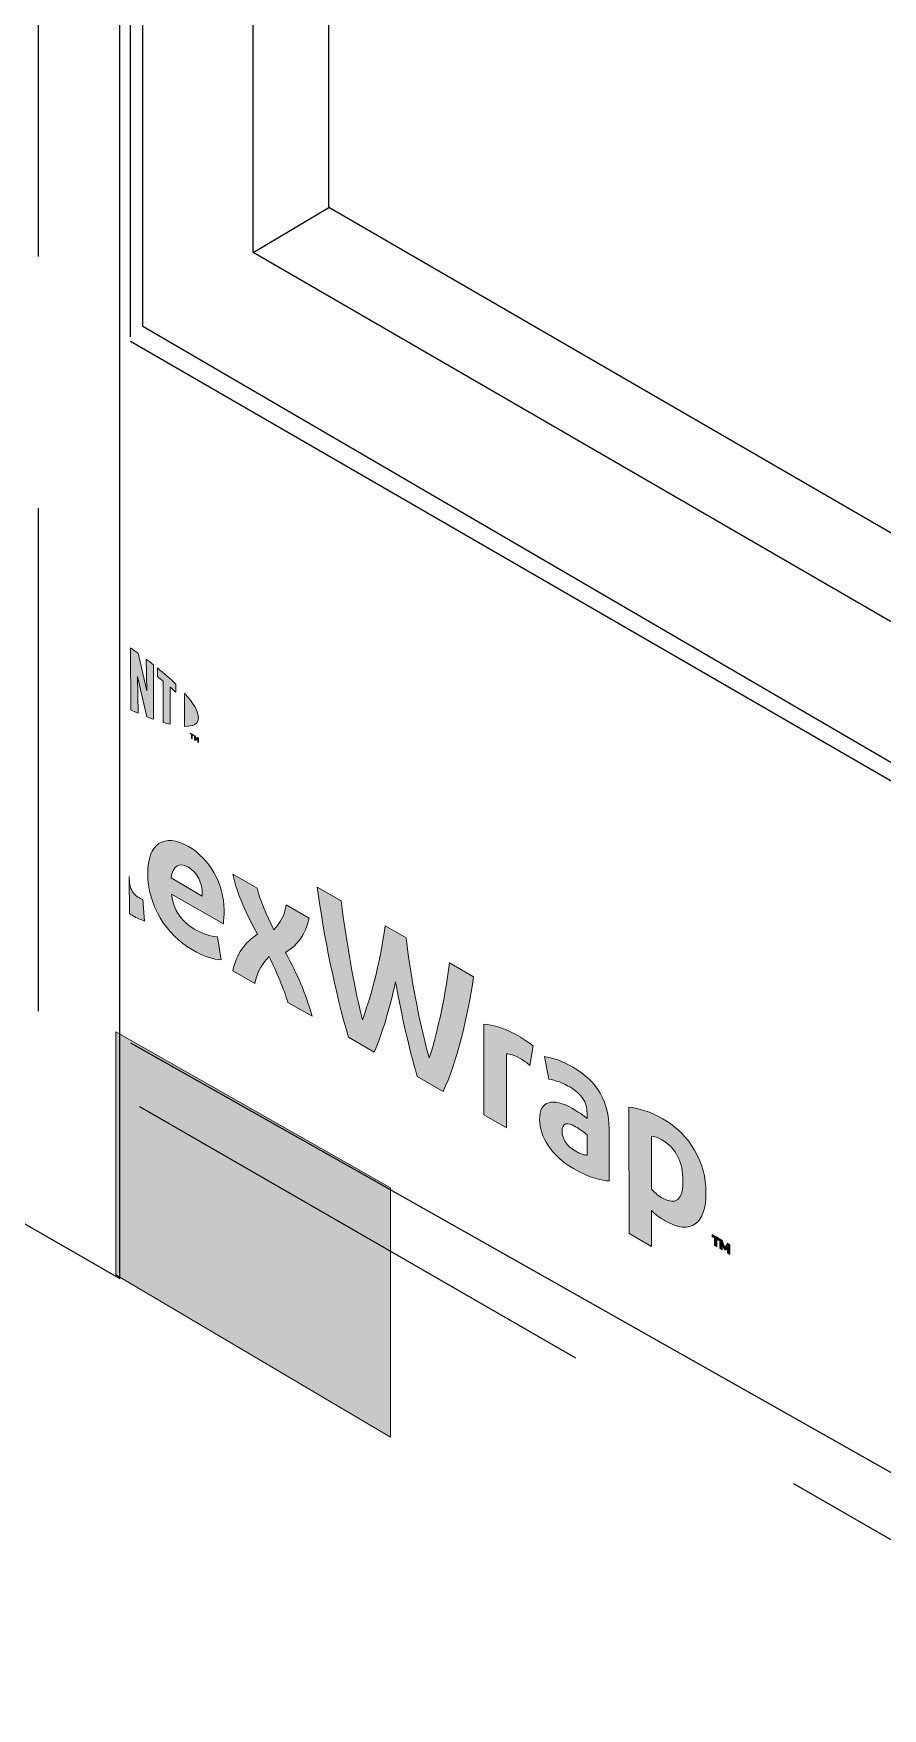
# Model space of a CAD drawing. Extents: x -1140 to 5605, y -816 to 2382.
# Drawn here: x 4804.5 to 4834.9, y 1150.7 to 1210.6 of the extents above; entities that cross this region are included whole.
import ezdxf

# ---------------------------------------------------------------- set-up
doc = ezdxf.new("R2010")
doc.units = 0
doc.header["$MEASUREMENT"] = 0
doc.linetypes.add('AI-Linetype-54', pattern=[27, 18, -9])
doc.linetypes.add('AI-Linetype-55', pattern=[27, 18, -9])
doc.layers.add('G-ANNO-TTLB', color=7, linetype='Continuous', lineweight=0)
doc.layers.add('TYVEK', color=7, linetype='Continuous', lineweight=0)

# ---------------------------------------------------------------- blocks, each defined once
blk = doc.blocks.new('Block_207')
at = {"layer": 'TYVEK', "color": 33, "lineweight": 25, "true_color": 0xcc9966}
blk.add_lwpolyline([(4824.472, 1209.953)], dxfattribs=at)
blk = doc.blocks.new('Block_208')
at = {"layer": 'TYVEK', "color": 2, "lineweight": 25, "true_color": 0xffff00}
blk.add_lwpolyline([(4807.675, 1200.354)], dxfattribs=at)
blk = doc.blocks.new('Block_218')
at = {"layer": 'TYVEK', "color": 4, "lineweight": 25, "true_color": 0x00ffff}
blk.add_lwpolyline([(4807.871, 1200.528)], dxfattribs=at)
blk = doc.blocks.new('Block_219')
at = {"layer": 'TYVEK', "color": 2, "lineweight": 25, "true_color": 0xffff00}
blk.add_lwpolyline([(4807.63, 1200.354)], dxfattribs=at)
blk = doc.blocks.new('Block_220')
at = {"layer": 'TYVEK', "color": 2, "lineweight": 25, "true_color": 0xffff00}
blk.add_lwpolyline([(4812.554, 1203.136)], dxfattribs=at)
blk = doc.blocks.new('Block_223')
at = {"layer": 'TYVEK', "true_color": 0x003b71, "transparency": 33554687}
h = blk.add_hatch(color=156, dxfattribs=at)
h.dxf.hatch_style = 2
edge = h.paths.add_edge_path()
edge.add_spline(control_points=[(4826.962, 1168.955), (4826.792, 1169.054), (4826.699, 1169.147), (4826.586, 1169.267), (4826.586, 1169.267), (4826.586, 1171.157), (4826.586, 1171.157), (4826.707, 1171.143), (4826.813, 1171.114), (4826.955, 1171.029), (4827.495, 1170.724), (4827.715, 1170.191), (4827.715, 1169.58), (4827.722, 1168.884), (4827.481, 1168.657), (4826.962, 1168.955)], knot_values=[0, 0, 0, 0, 1, 1, 1, 2, 2, 2, 3, 3, 3, 4, 4, 4, 5, 5, 5, 5], degree=3, periodic=0)
edge = h.paths.add_edge_path()
edge.add_spline(control_points=[(4826.998, 1171.782), (4826.579, 1172.023), (4826.11, 1172.173), (4825.776, 1172.194), (4825.776, 1172.194), (4825.79, 1167.676), (4825.79, 1167.676), (4825.79, 1167.676), (4826.593, 1167.215), (4826.593, 1167.215), (4826.593, 1167.215), (4826.586, 1168.5), (4826.586, 1168.5), (4826.735, 1168.351), (4826.877, 1168.245), (4827.083, 1168.131), (4827.999, 1167.598), (4828.546, 1168.024), (4828.539, 1169.14), (4828.539, 1170.219), (4827.964, 1171.228), (4826.998, 1171.782)], knot_values=[0, 0, 0, 0, 1, 1, 1, 2, 2, 2, 3, 3, 3, 4, 4, 4, 5, 5, 5, 6, 6, 6, 7, 7, 7, 7], degree=3, periodic=0)
h = blk.add_hatch(color=156, dxfattribs=at)
h.dxf.hatch_style = 2
edge = h.paths.add_edge_path()
edge.add_spline(control_points=[(4828.759, 1167.641), (4828.759, 1167.641), (4828.759, 1167.563), (4828.759, 1167.563), (4828.759, 1167.563), (4828.838, 1167.52), (4828.838, 1167.52), (4828.838, 1167.52), (4828.845, 1167.243), (4828.845, 1167.243), (4828.845, 1167.243), (4828.923, 1167.2), (4828.923, 1167.2), (4828.923, 1167.2), (4828.923, 1167.47), (4828.923, 1167.47), (4828.923, 1167.47), (4829.001, 1167.428), (4829.001, 1167.428), (4829.001, 1167.428), (4829.001, 1167.506), (4829.001, 1167.506), (4829.001, 1167.506), (4828.759, 1167.641), (4828.759, 1167.641)], knot_values=[0, 0, 0, 0, 1, 1, 1, 2, 2, 2, 3, 3, 3, 4, 4, 4, 5, 5, 5, 6, 6, 6, 7, 7, 7, 8, 8, 8, 8], degree=3, periodic=0)
edge = h.paths.add_edge_path()
edge.add_spline(control_points=[(4829.307, 1167.328), (4829.278, 1167.264), (4829.25, 1167.222), (4829.214, 1167.179), (4829.179, 1167.257), (4829.15, 1167.335), (4829.122, 1167.435), (4829.122, 1167.435), (4829.036, 1167.485), (4829.036, 1167.485), (4829.036, 1167.485), (4829.036, 1167.136), (4829.036, 1167.136), (4829.036, 1167.136), (4829.114, 1167.094), (4829.114, 1167.094), (4829.114, 1167.094), (4829.114, 1167.25), (4829.114, 1167.25), (4829.114, 1167.25), (4829.107, 1167.314), (4829.107, 1167.314), (4829.136, 1167.243), (4829.164, 1167.172), (4829.185, 1167.115), (4829.185, 1167.115), (4829.242, 1167.08), (4829.242, 1167.08), (4829.264, 1167.108), (4829.292, 1167.151), (4829.32, 1167.186), (4829.32, 1167.186), (4829.313, 1167.136), (4829.313, 1167.136), (4829.313, 1167.136), (4829.313, 1166.973), (4829.313, 1166.973), (4829.313, 1166.973), (4829.392, 1166.931), (4829.392, 1166.931), (4829.392, 1166.931), (4829.392, 1167.279), (4829.392, 1167.279), (4829.392, 1167.279), (4829.307, 1167.328), (4829.307, 1167.328)], knot_values=[0, 0, 0, 0, 1, 1, 1, 2, 2, 2, 3, 3, 3, 4, 4, 4, 5, 5, 5, 6, 6, 6, 7, 7, 7, 8, 8, 8, 9, 9, 9, 10, 10, 10, 11, 11, 11, 12, 12, 12, 13, 13, 13, 14, 14, 14, 15, 15, 15, 15], degree=3, periodic=0)
at = {"layer": 'TYVEK'}
for points, knots in [([(4826.998, 1171.782), (4826.579, 1172.023), (4826.11, 1172.173), (4825.776, 1172.194), (4825.776, 1172.194), (4825.79, 1167.676), (4825.79, 1167.676), (4825.79, 1167.676), (4826.593, 1167.215), (4826.593, 1167.215), (4826.593, 1167.215), (4826.586, 1168.5), (4826.586, 1168.5), (4826.735, 1168.351), (4826.877, 1168.245), (4827.083, 1168.131), (4827.999, 1167.598), (4828.546, 1168.024), (4828.539, 1169.14), (4828.539, 1170.219), (4827.964, 1171.228), (4826.998, 1171.782)], [0, 0, 0, 0, 1, 1, 1, 2, 2, 2, 3, 3, 3, 4, 4, 4, 5, 5, 5, 6, 6, 6, 7, 7, 7, 7]), ([(4826.962, 1168.955), (4826.792, 1169.054), (4826.699, 1169.147), (4826.586, 1169.267), (4826.586, 1169.267), (4826.586, 1171.157), (4826.586, 1171.157), (4826.707, 1171.143), (4826.813, 1171.114), (4826.955, 1171.029), (4827.495, 1170.724), (4827.715, 1170.191), (4827.715, 1169.58), (4827.722, 1168.884), (4827.481, 1168.657), (4826.962, 1168.955)], [0, 0, 0, 0, 1, 1, 1, 2, 2, 2, 3, 3, 3, 4, 4, 4, 5, 5, 5, 5]), ([(4828.759, 1167.641), (4828.759, 1167.641), (4828.759, 1167.563), (4828.759, 1167.563), (4828.759, 1167.563), (4828.838, 1167.52), (4828.838, 1167.52), (4828.838, 1167.52), (4828.845, 1167.243), (4828.845, 1167.243), (4828.845, 1167.243), (4828.923, 1167.2), (4828.923, 1167.2), (4828.923, 1167.2), (4828.923, 1167.47), (4828.923, 1167.47), (4828.923, 1167.47), (4829.001, 1167.428), (4829.001, 1167.428), (4829.001, 1167.428), (4829.001, 1167.506), (4829.001, 1167.506), (4829.001, 1167.506), (4828.759, 1167.641), (4828.759, 1167.641)], [0, 0, 0, 0, 1, 1, 1, 2, 2, 2, 3, 3, 3, 4, 4, 4, 5, 5, 5, 6, 6, 6, 7, 7, 7, 8, 8, 8, 8]), ([(4829.307, 1167.328), (4829.278, 1167.264), (4829.25, 1167.222), (4829.214, 1167.179), (4829.179, 1167.257), (4829.15, 1167.335), (4829.122, 1167.435), (4829.122, 1167.435), (4829.036, 1167.485), (4829.036, 1167.485), (4829.036, 1167.485), (4829.036, 1167.136), (4829.036, 1167.136), (4829.036, 1167.136), (4829.114, 1167.094), (4829.114, 1167.094), (4829.114, 1167.094), (4829.114, 1167.25), (4829.114, 1167.25), (4829.114, 1167.25), (4829.107, 1167.314), (4829.107, 1167.314), (4829.136, 1167.243), (4829.164, 1167.172), (4829.185, 1167.115), (4829.185, 1167.115), (4829.242, 1167.08), (4829.242, 1167.08), (4829.264, 1167.108), (4829.292, 1167.151), (4829.32, 1167.186), (4829.32, 1167.186), (4829.313, 1167.136), (4829.313, 1167.136), (4829.313, 1167.136), (4829.313, 1166.973), (4829.313, 1166.973), (4829.313, 1166.973), (4829.392, 1166.931), (4829.392, 1166.931), (4829.392, 1166.931), (4829.392, 1167.279), (4829.392, 1167.279), (4829.392, 1167.279), (4829.307, 1167.328), (4829.307, 1167.328)], [0, 0, 0, 0, 1, 1, 1, 2, 2, 2, 3, 3, 3, 4, 4, 4, 5, 5, 5, 6, 6, 6, 7, 7, 7, 8, 8, 8, 9, 9, 9, 10, 10, 10, 11, 11, 11, 12, 12, 12, 13, 13, 13, 14, 14, 14, 15, 15, 15, 15])]:
    blk.add_open_spline(points, degree=3, knots=knots, dxfattribs=at)
blk = doc.blocks.new('Block_222')
at = {"layer": 'TYVEK'}
blk.add_blockref('Block_223', (0, 0), dxfattribs=at)
blk = doc.blocks.new('Block_230')
at = {"layer": 'TYVEK', "color": 4, "lineweight": 25, "true_color": 0x00ffff}
blk.add_lwpolyline([(4890.61, 1127.787), (4807.973, 1174.49), (4807.973, 1174.49)], dxfattribs=at)
blk = doc.blocks.new('Block_232')
at = {"layer": 'TYVEK', "true_color": 0x003b71, "transparency": 33554687}
h = blk.add_hatch(color=156, dxfattribs=at)
h.dxf.hatch_style = 2
edge = h.paths.add_edge_path()
edge.add_spline(control_points=[(4810.526, 1179.752), (4810.526, 1179.752), (4809.41, 1180.398), (4809.41, 1180.398), (4809.467, 1180.824), (4809.688, 1180.973), (4810.028, 1180.782), (4810.348, 1180.597), (4810.526, 1180.213), (4810.526, 1179.837), (4810.526, 1179.837), (4810.526, 1179.752), (4810.526, 1179.752)], knot_values=[0, 0, 0, 0, 1, 1, 1, 2, 2, 2, 3, 3, 3, 4, 4, 4, 4], degree=3, periodic=0)
edge = h.paths.add_edge_path()
edge.add_spline(control_points=[(4811.307, 1179.254), (4811.3, 1180.164), (4810.796, 1181.08), (4810.028, 1181.527), (4809.162, 1182.018), (4808.572, 1181.627), (4808.572, 1180.554), (4808.579, 1179.425), (4809.226, 1178.367), (4810.171, 1177.827), (4810.554, 1177.599), (4810.938, 1177.479), (4811.2, 1177.464), (4811.2, 1177.464), (4811.065, 1178.288), (4811.065, 1178.288), (4810.817, 1178.31), (4810.54, 1178.395), (4810.249, 1178.565), (4809.78, 1178.835), (4809.503, 1179.233), (4809.425, 1179.823), (4809.425, 1179.823), (4811.278, 1178.757), (4811.278, 1178.757), (4811.293, 1178.885), (4811.307, 1179.056), (4811.307, 1179.254)], knot_values=[0, 0, 0, 0, 1, 1, 1, 2, 2, 2, 3, 3, 3, 4, 4, 4, 5, 5, 5, 6, 6, 6, 7, 7, 7, 8, 8, 8, 9, 9, 9, 9], degree=3, periodic=0)
h = blk.add_hatch(color=156, dxfattribs=at)
h.dxf.hatch_style = 2
edge = h.paths.add_edge_path()
edge.add_spline(control_points=[(4808.402, 1179.631), (4808.345, 1179.645), (4808.288, 1179.674), (4808.232, 1179.709), (4808.062, 1179.806), (4807.971, 1179.959), (4807.933, 1180.175), (4807.918, 1180.259), (4807.912, 1180.352), (4807.912, 1180.455), (4807.912, 1180.455), (4807.92, 1179.121), (4807.92, 1179.121), (4807.961, 1179.093), (4808.003, 1179.067), (4808.047, 1179.041), (4808.167, 1178.97), (4808.352, 1178.899), (4808.459, 1178.857), (4808.459, 1178.857), (4808.402, 1179.631), (4808.402, 1179.631)], knot_values=[0, 0, 0, 0, 1, 1, 1, 2, 2, 2, 3, 3, 3, 4, 4, 4, 5, 5, 5, 6, 6, 6, 7, 7, 7, 7], degree=3, periodic=0)
h = blk.add_hatch(color=156, dxfattribs=at)
h.dxf.hatch_style = 2
edge = h.paths.add_edge_path()
edge.add_spline(control_points=[(4813.502, 1177.727), (4813.942, 1177.997), (4814.198, 1178.345), (4814.347, 1178.963), (4814.347, 1178.963), (4813.523, 1179.432), (4813.523, 1179.432), (4813.488, 1179.077), (4813.296, 1178.786), (4813.083, 1178.537), (4812.82, 1179.07), (4812.565, 1179.681), (4812.486, 1180.029), (4812.486, 1180.029), (4811.612, 1180.533), (4811.612, 1180.533), (4811.797, 1179.752), (4812.11, 1179.105), (4812.5, 1178.381), (4812.032, 1178.082), (4811.762, 1177.699), (4811.612, 1177.074), (4811.612, 1177.074), (4812.401, 1176.626), (4812.401, 1176.626), (4812.479, 1177.06), (4812.692, 1177.344), (4812.912, 1177.585), (4813.161, 1177.074), (4813.459, 1176.399), (4813.58, 1175.944), (4813.58, 1175.944), (4814.454, 1175.447), (4814.454, 1175.447), (4814.212, 1176.3), (4813.928, 1176.939), (4813.502, 1177.727)], knot_values=[0, 0, 0, 0, 1, 1, 1, 2, 2, 2, 3, 3, 3, 4, 4, 4, 5, 5, 5, 6, 6, 6, 7, 7, 7, 8, 8, 8, 9, 9, 9, 10, 10, 10, 11, 11, 11, 12, 12, 12, 12], degree=3, periodic=0)
h = blk.add_hatch(color=156, dxfattribs=at)
h.dxf.hatch_style = 2
edge = h.paths.add_edge_path()
edge.add_spline(control_points=[(4819.369, 1177.358), (4819.199, 1176.03), (4818.872, 1174.616), (4818.638, 1173.956), (4818.375, 1174.9), (4817.991, 1176.676), (4817.813, 1178.253), (4817.813, 1178.253), (4817.061, 1178.686), (4817.061, 1178.686), (4816.89, 1177.308), (4816.499, 1175.973), (4816.251, 1175.326), (4816.009, 1176.257), (4815.676, 1178.054), (4815.491, 1179.581), (4815.491, 1179.581), (4814.639, 1180.071), (4814.639, 1180.071), (4814.858, 1178.374), (4815.285, 1176.271), (4815.754, 1174.701), (4815.754, 1174.701), (4816.677, 1174.169), (4816.677, 1174.169), (4816.968, 1174.851), (4817.217, 1175.696), (4817.437, 1176.683), (4817.657, 1175.447), (4817.92, 1174.304), (4818.211, 1173.288), (4818.211, 1173.288), (4819.135, 1172.762), (4819.135, 1172.762), (4819.625, 1173.771), (4820.008, 1175.412), (4820.228, 1176.861), (4820.228, 1176.861), (4819.369, 1177.358), (4819.369, 1177.358)], knot_values=[0, 0, 0, 0, 1, 1, 1, 2, 2, 2, 3, 3, 3, 4, 4, 4, 5, 5, 5, 6, 6, 6, 7, 7, 7, 8, 8, 8, 9, 9, 9, 10, 10, 10, 11, 11, 11, 12, 12, 12, 13, 13, 13, 13], degree=3, periodic=0)
h = blk.add_hatch(color=156, dxfattribs=at)
h.dxf.hatch_style = 2
edge = h.paths.add_edge_path()
edge.add_spline(control_points=[(4821.827, 1174.751), (4821.4, 1174.993), (4820.911, 1175.163), (4820.591, 1175.163), (4820.591, 1175.163), (4820.598, 1171.917), (4820.598, 1171.917), (4820.598, 1171.917), (4821.408, 1171.455), (4821.408, 1171.455), (4821.408, 1171.455), (4821.4, 1174.105), (4821.4, 1174.105), (4821.528, 1174.105), (4821.671, 1174.069), (4821.891, 1173.941), (4822.012, 1173.87), (4822.139, 1173.785), (4822.239, 1173.686), (4822.239, 1173.686), (4822.353, 1174.389), (4822.353, 1174.389), (4822.239, 1174.488), (4822.033, 1174.63), (4821.827, 1174.751)], knot_values=[0, 0, 0, 0, 1, 1, 1, 2, 2, 2, 3, 3, 3, 4, 4, 4, 5, 5, 5, 6, 6, 6, 7, 7, 7, 8, 8, 8, 8], degree=3, periodic=0)
h = blk.add_hatch(color=156, dxfattribs=at)
h.dxf.hatch_style = 2
edge = h.paths.add_edge_path()
edge.add_spline(control_points=[(4824.292, 1170.482), (4824.206, 1170.475), (4824.057, 1170.518), (4823.88, 1170.624), (4823.567, 1170.802), (4823.397, 1171.05), (4823.39, 1171.334), (4823.39, 1171.654), (4823.602, 1171.654), (4823.873, 1171.498), (4824.015, 1171.42), (4824.157, 1171.313), (4824.292, 1171.207), (4824.292, 1171.207), (4824.292, 1170.482), (4824.292, 1170.482)], knot_values=[0, 0, 0, 0, 1, 1, 1, 2, 2, 2, 3, 3, 3, 4, 4, 4, 5, 5, 5, 5], degree=3, periodic=0)
edge = h.paths.add_edge_path()
edge.add_spline(control_points=[(4825.073, 1171.441), (4825.073, 1172.357), (4824.647, 1173.132), (4823.78, 1173.629), (4823.425, 1173.835), (4823.02, 1173.984), (4822.765, 1174.005), (4822.765, 1174.005), (4822.914, 1173.195), (4822.914, 1173.195), (4823.155, 1173.167), (4823.432, 1173.061), (4823.688, 1172.911), (4824.079, 1172.684), (4824.285, 1172.372), (4824.292, 1171.96), (4824.292, 1171.96), (4824.292, 1171.796), (4824.292, 1171.796), (4824.143, 1171.903), (4823.93, 1172.052), (4823.766, 1172.151), (4823.063, 1172.549), (4822.587, 1172.428), (4822.587, 1171.754), (4822.587, 1171.15), (4822.999, 1170.461), (4823.802, 1169.999), (4824.391, 1169.658), (4824.839, 1169.559), (4825.08, 1169.559), (4825.08, 1169.559), (4825.073, 1171.441), (4825.073, 1171.441)], knot_values=[0, 0, 0, 0, 1, 1, 1, 2, 2, 2, 3, 3, 3, 4, 4, 4, 5, 5, 5, 6, 6, 6, 7, 7, 7, 8, 8, 8, 9, 9, 9, 10, 10, 10, 11, 11, 11, 11], degree=3, periodic=0)
at = {"layer": 'TYVEK'}
for points, knots in [([(4811.307, 1179.254), (4811.3, 1180.164), (4810.796, 1181.08), (4810.028, 1181.527), (4809.162, 1182.018), (4808.572, 1181.627), (4808.572, 1180.554), (4808.579, 1179.425), (4809.226, 1178.367), (4810.171, 1177.827), (4810.554, 1177.599), (4810.938, 1177.479), (4811.2, 1177.464), (4811.2, 1177.464), (4811.065, 1178.288), (4811.065, 1178.288), (4810.817, 1178.31), (4810.54, 1178.395), (4810.249, 1178.565), (4809.78, 1178.835), (4809.503, 1179.233), (4809.425, 1179.823), (4809.425, 1179.823), (4811.278, 1178.757), (4811.278, 1178.757), (4811.293, 1178.885), (4811.307, 1179.056), (4811.307, 1179.254)], [0, 0, 0, 0, 1, 1, 1, 2, 2, 2, 3, 3, 3, 4, 4, 4, 5, 5, 5, 6, 6, 6, 7, 7, 7, 8, 8, 8, 9, 9, 9, 9]), ([(4810.526, 1179.752), (4810.526, 1179.752), (4809.41, 1180.398), (4809.41, 1180.398), (4809.467, 1180.824), (4809.688, 1180.973), (4810.028, 1180.782), (4810.348, 1180.597), (4810.526, 1180.213), (4810.526, 1179.837), (4810.526, 1179.837), (4810.526, 1179.752), (4810.526, 1179.752)], [0, 0, 0, 0, 1, 1, 1, 2, 2, 2, 3, 3, 3, 4, 4, 4, 4]), ([(4808.402, 1179.631), (4808.345, 1179.645), (4808.288, 1179.674), (4808.232, 1179.709), (4808.062, 1179.806), (4807.971, 1179.959), (4807.933, 1180.175), (4807.918, 1180.259), (4807.912, 1180.352), (4807.912, 1180.455), (4807.912, 1180.455), (4807.92, 1179.121), (4807.92, 1179.121), (4807.961, 1179.093), (4808.003, 1179.067), (4808.047, 1179.041), (4808.167, 1178.97), (4808.352, 1178.899), (4808.459, 1178.857), (4808.459, 1178.857), (4808.402, 1179.631), (4808.402, 1179.631)], [0, 0, 0, 0, 1, 1, 1, 2, 2, 2, 3, 3, 3, 4, 4, 4, 5, 5, 5, 6, 6, 6, 7, 7, 7, 7]), ([(4813.502, 1177.727), (4813.942, 1177.997), (4814.198, 1178.345), (4814.347, 1178.963), (4814.347, 1178.963), (4813.523, 1179.432), (4813.523, 1179.432), (4813.488, 1179.077), (4813.296, 1178.786), (4813.083, 1178.537), (4812.82, 1179.07), (4812.565, 1179.681), (4812.486, 1180.029), (4812.486, 1180.029), (4811.612, 1180.533), (4811.612, 1180.533), (4811.797, 1179.752), (4812.11, 1179.105), (4812.5, 1178.381), (4812.032, 1178.082), (4811.762, 1177.699), (4811.612, 1177.074), (4811.612, 1177.074), (4812.401, 1176.626), (4812.401, 1176.626), (4812.479, 1177.06), (4812.692, 1177.344), (4812.912, 1177.585), (4813.161, 1177.074), (4813.459, 1176.399), (4813.58, 1175.944), (4813.58, 1175.944), (4814.454, 1175.447), (4814.454, 1175.447), (4814.212, 1176.3), (4813.928, 1176.939), (4813.502, 1177.727)], [0, 0, 0, 0, 1, 1, 1, 2, 2, 2, 3, 3, 3, 4, 4, 4, 5, 5, 5, 6, 6, 6, 7, 7, 7, 8, 8, 8, 9, 9, 9, 10, 10, 10, 11, 11, 11, 12, 12, 12, 12]), ([(4819.369, 1177.358), (4819.199, 1176.03), (4818.872, 1174.616), (4818.638, 1173.956), (4818.375, 1174.9), (4817.991, 1176.676), (4817.813, 1178.253), (4817.813, 1178.253), (4817.061, 1178.686), (4817.061, 1178.686), (4816.89, 1177.308), (4816.499, 1175.973), (4816.251, 1175.326), (4816.009, 1176.257), (4815.676, 1178.054), (4815.491, 1179.581), (4815.491, 1179.581), (4814.639, 1180.071), (4814.639, 1180.071), (4814.858, 1178.374), (4815.285, 1176.271), (4815.754, 1174.701), (4815.754, 1174.701), (4816.677, 1174.169), (4816.677, 1174.169), (4816.968, 1174.851), (4817.217, 1175.696), (4817.437, 1176.683), (4817.657, 1175.447), (4817.92, 1174.304), (4818.211, 1173.288), (4818.211, 1173.288), (4819.135, 1172.762), (4819.135, 1172.762), (4819.625, 1173.771), (4820.008, 1175.412), (4820.228, 1176.861), (4820.228, 1176.861), (4819.369, 1177.358), (4819.369, 1177.358)], [0, 0, 0, 0, 1, 1, 1, 2, 2, 2, 3, 3, 3, 4, 4, 4, 5, 5, 5, 6, 6, 6, 7, 7, 7, 8, 8, 8, 9, 9, 9, 10, 10, 10, 11, 11, 11, 12, 12, 12, 13, 13, 13, 13]), ([(4821.827, 1174.751), (4821.4, 1174.993), (4820.911, 1175.163), (4820.591, 1175.163), (4820.591, 1175.163), (4820.598, 1171.917), (4820.598, 1171.917), (4820.598, 1171.917), (4821.408, 1171.455), (4821.408, 1171.455), (4821.408, 1171.455), (4821.4, 1174.105), (4821.4, 1174.105), (4821.528, 1174.105), (4821.671, 1174.069), (4821.891, 1173.941), (4822.012, 1173.87), (4822.139, 1173.785), (4822.239, 1173.686), (4822.239, 1173.686), (4822.353, 1174.389), (4822.353, 1174.389), (4822.239, 1174.488), (4822.033, 1174.63), (4821.827, 1174.751)], [0, 0, 0, 0, 1, 1, 1, 2, 2, 2, 3, 3, 3, 4, 4, 4, 5, 5, 5, 6, 6, 6, 7, 7, 7, 8, 8, 8, 8]), ([(4825.073, 1171.441), (4825.073, 1172.357), (4824.647, 1173.132), (4823.78, 1173.629), (4823.425, 1173.835), (4823.02, 1173.984), (4822.765, 1174.005), (4822.765, 1174.005), (4822.914, 1173.195), (4822.914, 1173.195), (4823.155, 1173.167), (4823.432, 1173.061), (4823.688, 1172.911), (4824.079, 1172.684), (4824.285, 1172.372), (4824.292, 1171.96), (4824.292, 1171.96), (4824.292, 1171.796), (4824.292, 1171.796), (4824.143, 1171.903), (4823.93, 1172.052), (4823.766, 1172.151), (4823.063, 1172.549), (4822.587, 1172.428), (4822.587, 1171.754), (4822.587, 1171.15), (4822.999, 1170.461), (4823.802, 1169.999), (4824.391, 1169.658), (4824.839, 1169.559), (4825.08, 1169.559), (4825.08, 1169.559), (4825.073, 1171.441), (4825.073, 1171.441)], [0, 0, 0, 0, 1, 1, 1, 2, 2, 2, 3, 3, 3, 4, 4, 4, 5, 5, 5, 6, 6, 6, 7, 7, 7, 8, 8, 8, 9, 9, 9, 10, 10, 10, 11, 11, 11, 11]), ([(4824.292, 1170.482), (4824.206, 1170.475), (4824.057, 1170.518), (4823.88, 1170.624), (4823.567, 1170.802), (4823.397, 1171.05), (4823.39, 1171.334), (4823.39, 1171.654), (4823.602, 1171.654), (4823.873, 1171.498), (4824.015, 1171.42), (4824.157, 1171.313), (4824.292, 1171.207), (4824.292, 1171.207), (4824.292, 1170.482), (4824.292, 1170.482)], [0, 0, 0, 0, 1, 1, 1, 2, 2, 2, 3, 3, 3, 4, 4, 4, 5, 5, 5, 5])]:
    blk.add_open_spline(points, degree=3, knots=knots, dxfattribs=at)
blk = doc.blocks.new('Block_233')
at = {"layer": 'TYVEK', "true_color": 0x003b71, "transparency": 33554687}
h = blk.add_hatch(color=156, dxfattribs=at)
h.dxf.hatch_style = 2
edge = h.paths.add_edge_path()
edge.add_spline(control_points=[(4808.542, 1187.087), (4808.542, 1187.087), (4808.227, 1188.441), (4808.227, 1188.441), (4808.142, 1188.503), (4808.039, 1188.575), (4807.96, 1188.629), (4807.96, 1188.629), (4807.966, 1186.411), (4807.966, 1186.411), (4808.021, 1186.386), (4808.163, 1186.323), (4808.236, 1186.291), (4808.236, 1186.291), (4808.211, 1187.611), (4808.211, 1187.611), (4808.211, 1187.611), (4808.544, 1186.166), (4808.544, 1186.166), (4808.615, 1186.138), (4808.717, 1186.1), (4808.785, 1186.076), (4808.785, 1186.076), (4808.78, 1188.024), (4808.78, 1188.024), (4808.709, 1188.08), (4808.582, 1188.179), (4808.52, 1188.225), (4808.52, 1188.225), (4808.542, 1187.087), (4808.542, 1187.087)], knot_values=[0, 0, 0, 0, 1, 1, 1, 2, 2, 2, 3, 3, 3, 4, 4, 4, 5, 5, 5, 6, 6, 6, 7, 7, 7, 8, 8, 8, 9, 9, 9, 10, 10, 10, 10], degree=3, periodic=0)
h = blk.add_hatch(color=156, dxfattribs=at)
h.dxf.hatch_style = 2
edge = h.paths.add_edge_path()
edge.add_spline(control_points=[(4808.92, 1187.603), (4808.99, 1187.549), (4809.058, 1187.494), (4809.125, 1187.438), (4809.125, 1187.438), (4809.129, 1185.964), (4809.129, 1185.964), (4809.19, 1185.945), (4809.305, 1185.914), (4809.381, 1185.896), (4809.381, 1185.896), (4809.378, 1187.224), (4809.378, 1187.224), (4809.451, 1187.16), (4809.52, 1187.099), (4809.583, 1187.041), (4809.583, 1187.041), (4809.582, 1187.326), (4809.582, 1187.326), (4809.383, 1187.52), (4809.169, 1187.708), (4808.919, 1187.912), (4808.919, 1187.912), (4808.92, 1187.603), (4808.92, 1187.603)], knot_values=[0, 0, 0, 0, 1, 1, 1, 2, 2, 2, 3, 3, 3, 4, 4, 4, 5, 5, 5, 6, 6, 6, 7, 7, 7, 8, 8, 8, 8], degree=3, periodic=0)
h = blk.add_hatch(color=156, dxfattribs=at)
h.dxf.hatch_style = 2
edge = h.paths.add_edge_path()
edge.add_spline(control_points=[(4810.391, 1186.13), (4810.391, 1185.911), (4810.208, 1185.813), (4809.888, 1185.822), (4809.888, 1185.822), (4809.885, 1187.012), (4809.885, 1187.012), (4810.206, 1186.654), (4810.39, 1186.346), (4810.391, 1186.13)], knot_values=[0, 0, 0, 0, 1, 1, 1, 2, 2, 2, 3, 3, 3, 3], degree=3, periodic=0)
h = blk.add_hatch(color=156, dxfattribs=at)
h.dxf.hatch_style = 2
edge = h.paths.add_edge_path()
edge.add_spline(control_points=[(4810.092, 1185.583), (4810.092, 1185.583), (4810.092, 1185.555), (4810.092, 1185.555), (4810.092, 1185.555), (4810.135, 1185.534), (4810.135, 1185.534), (4810.135, 1185.534), (4810.135, 1185.392), (4810.135, 1185.392), (4810.135, 1185.392), (4810.163, 1185.37), (4810.163, 1185.37), (4810.163, 1185.37), (4810.163, 1185.512), (4810.163, 1185.512), (4810.163, 1185.512), (4810.213, 1185.491), (4810.213, 1185.491), (4810.213, 1185.491), (4810.213, 1185.519), (4810.213, 1185.519), (4810.213, 1185.519), (4810.092, 1185.583), (4810.092, 1185.583)], knot_values=[0, 0, 0, 0, 1, 1, 1, 2, 2, 2, 3, 3, 3, 4, 4, 4, 5, 5, 5, 6, 6, 6, 7, 7, 7, 8, 8, 8, 8], degree=3, periodic=0)
edge = h.paths.add_edge_path()
edge.add_spline(control_points=[(4810.362, 1185.427), (4810.362, 1185.427), (4810.32, 1185.377), (4810.32, 1185.377), (4810.32, 1185.377), (4810.27, 1185.484), (4810.27, 1185.484), (4810.27, 1185.484), (4810.241, 1185.498), (4810.241, 1185.498), (4810.241, 1185.498), (4810.241, 1185.328), (4810.241, 1185.328), (4810.241, 1185.328), (4810.27, 1185.313), (4810.27, 1185.313), (4810.27, 1185.313), (4810.27, 1185.434), (4810.27, 1185.434), (4810.27, 1185.434), (4810.32, 1185.328), (4810.32, 1185.328), (4810.32, 1185.328), (4810.362, 1185.377), (4810.362, 1185.377), (4810.362, 1185.377), (4810.362, 1185.257), (4810.362, 1185.257), (4810.362, 1185.257), (4810.391, 1185.242), (4810.391, 1185.242), (4810.391, 1185.242), (4810.391, 1185.413), (4810.391, 1185.413), (4810.391, 1185.413), (4810.362, 1185.427), (4810.362, 1185.427)], knot_values=[0, 0, 0, 0, 1, 1, 1, 2, 2, 2, 3, 3, 3, 4, 4, 4, 5, 5, 5, 6, 6, 6, 7, 7, 7, 8, 8, 8, 9, 9, 9, 10, 10, 10, 11, 11, 11, 12, 12, 12, 12], degree=3, periodic=0)
at = {"layer": 'TYVEK'}
for points, knots in [([(4808.542, 1187.087), (4808.542, 1187.087), (4808.227, 1188.441), (4808.227, 1188.441), (4808.142, 1188.503), (4808.039, 1188.575), (4807.96, 1188.629), (4807.96, 1188.629), (4807.966, 1186.411), (4807.966, 1186.411), (4808.021, 1186.386), (4808.163, 1186.323), (4808.236, 1186.291), (4808.236, 1186.291), (4808.211, 1187.611), (4808.211, 1187.611), (4808.211, 1187.611), (4808.544, 1186.166), (4808.544, 1186.166), (4808.615, 1186.138), (4808.717, 1186.1), (4808.785, 1186.076), (4808.785, 1186.076), (4808.78, 1188.024), (4808.78, 1188.024), (4808.709, 1188.08), (4808.582, 1188.179), (4808.52, 1188.225), (4808.52, 1188.225), (4808.542, 1187.087), (4808.542, 1187.087)], [0, 0, 0, 0, 1, 1, 1, 2, 2, 2, 3, 3, 3, 4, 4, 4, 5, 5, 5, 6, 6, 6, 7, 7, 7, 8, 8, 8, 9, 9, 9, 10, 10, 10, 10]), ([(4808.92, 1187.603), (4808.99, 1187.549), (4809.058, 1187.494), (4809.125, 1187.438), (4809.125, 1187.438), (4809.129, 1185.964), (4809.129, 1185.964), (4809.19, 1185.945), (4809.305, 1185.914), (4809.381, 1185.896), (4809.381, 1185.896), (4809.378, 1187.224), (4809.378, 1187.224), (4809.451, 1187.16), (4809.52, 1187.099), (4809.583, 1187.041), (4809.583, 1187.041), (4809.582, 1187.326), (4809.582, 1187.326), (4809.383, 1187.52), (4809.169, 1187.708), (4808.919, 1187.912), (4808.919, 1187.912), (4808.92, 1187.603), (4808.92, 1187.603)], [0, 0, 0, 0, 1, 1, 1, 2, 2, 2, 3, 3, 3, 4, 4, 4, 5, 5, 5, 6, 6, 6, 7, 7, 7, 8, 8, 8, 8]), ([(4810.391, 1186.13), (4810.391, 1185.911), (4810.208, 1185.813), (4809.888, 1185.822), (4809.888, 1185.822), (4809.885, 1187.012), (4809.885, 1187.012), (4810.206, 1186.654), (4810.39, 1186.346), (4810.391, 1186.13)], [0, 0, 0, 0, 1, 1, 1, 2, 2, 2, 3, 3, 3, 3]), ([(4810.092, 1185.583), (4810.092, 1185.583), (4810.092, 1185.555), (4810.092, 1185.555), (4810.092, 1185.555), (4810.135, 1185.534), (4810.135, 1185.534), (4810.135, 1185.534), (4810.135, 1185.392), (4810.135, 1185.392), (4810.135, 1185.392), (4810.163, 1185.37), (4810.163, 1185.37), (4810.163, 1185.37), (4810.163, 1185.512), (4810.163, 1185.512), (4810.163, 1185.512), (4810.213, 1185.491), (4810.213, 1185.491), (4810.213, 1185.491), (4810.213, 1185.519), (4810.213, 1185.519), (4810.213, 1185.519), (4810.092, 1185.583), (4810.092, 1185.583)], [0, 0, 0, 0, 1, 1, 1, 2, 2, 2, 3, 3, 3, 4, 4, 4, 5, 5, 5, 6, 6, 6, 7, 7, 7, 8, 8, 8, 8]), ([(4810.362, 1185.427), (4810.362, 1185.427), (4810.32, 1185.377), (4810.32, 1185.377), (4810.32, 1185.377), (4810.27, 1185.484), (4810.27, 1185.484), (4810.27, 1185.484), (4810.241, 1185.498), (4810.241, 1185.498), (4810.241, 1185.498), (4810.241, 1185.328), (4810.241, 1185.328), (4810.241, 1185.328), (4810.27, 1185.313), (4810.27, 1185.313), (4810.27, 1185.313), (4810.27, 1185.434), (4810.27, 1185.434), (4810.27, 1185.434), (4810.32, 1185.328), (4810.32, 1185.328), (4810.32, 1185.328), (4810.362, 1185.377), (4810.362, 1185.377), (4810.362, 1185.377), (4810.362, 1185.257), (4810.362, 1185.257), (4810.362, 1185.257), (4810.391, 1185.242), (4810.391, 1185.242), (4810.391, 1185.242), (4810.391, 1185.413), (4810.391, 1185.413), (4810.391, 1185.413), (4810.362, 1185.427), (4810.362, 1185.427)], [0, 0, 0, 0, 1, 1, 1, 2, 2, 2, 3, 3, 3, 4, 4, 4, 5, 5, 5, 6, 6, 6, 7, 7, 7, 8, 8, 8, 9, 9, 9, 10, 10, 10, 11, 11, 11, 12, 12, 12, 12])]:
    blk.add_open_spline(points, degree=3, knots=knots, dxfattribs=at)
blk = doc.blocks.new('Block_231')
at = {"layer": 'TYVEK'}
for name in ['Block_233', 'Block_232']:
    blk.add_blockref(name, (0, 0), dxfattribs=at)
blk = doc.blocks.new('Block_234')
at = {"layer": 'TYVEK', "color": 33, "lineweight": 25, "true_color": 0xcc9966}
for points in [[(4820.666, 1207.594)], [(4808.749, 1200.777)]]:
    blk.add_lwpolyline(points, dxfattribs=at)
blk = doc.blocks.new('Block_235')
at = {"layer": 'TYVEK', "color": 33, "lineweight": 25, "true_color": 0xcc9966}
for points in [[(4824.593, 1209.611)], [(4812.676, 1202.793)]]:
    blk.add_lwpolyline(points, dxfattribs=at)
blk = doc.blocks.new('Block_236')
at = {"layer": 'TYVEK', "color": 33, "lineweight": 25, "true_color": 0xcc9966}
for points in [[(4824.593, 1209.611)], [(4890.359, 1172.595)]]:
    blk.add_lwpolyline(points, dxfattribs=at)
blk = doc.blocks.new('Block_239')
at = {"layer": 'TYVEK', "color": 2, "lineweight": 25, "true_color": 0xffff00}
for points in [[(4812.676, 1202.793)], [(4889.544, 1158.413)]]:
    blk.add_lwpolyline(points, dxfattribs=at)
blk = doc.blocks.new('Block_244')
at = {"layer": 'TYVEK', "color": 3, "lineweight": 25, "true_color": 0x00ff00}
for p, q in [((4815.047, 1204.392), (4815.047, 1362.301)), ((4886.769, 1162.798), (4815.047, 1204.392))]:
    blk.add_line(p, q, dxfattribs=at)

msp = doc.modelspace()

# ---------------------------------------------------------------- hatches: boundary and pattern name
at = {"layer": 'G-ANNO-TTLB', "true_color": 0xff00ff, "transparency": 33554687}
h = msp.add_hatch(color=6, dxfattribs=at)
edge = h.paths.add_edge_path()
edge.add_spline(control_points=[(5285.56, -733.232), (5285.56, -733.232), (2356.042, -733.232), (2356.042, -733.232), (2356.042, -733.232), (2356.042, 1723.768), (2356.042, 1723.768), (2356.042, 1723.768), (5285.56, 1723.768), (5285.56, 1723.768), (5285.56, 1723.768), (5285.56, -733.232), (5285.56, -733.232)], knot_values=[0, 0, 0, 0, 1, 1, 1, 2, 2, 2, 3, 3, 3, 4, 4, 4, 4], degree=3, periodic=0)
edge = h.paths.add_edge_path()
edge.add_spline(control_points=[(2365.042, 1714.768), (2365.042, 1714.768), (2365.042, -724.232), (2365.042, -724.232), (2365.042, -724.232), (5276.56, -724.232), (5276.56, -724.232), (5276.56, -724.232), (5276.56, 1714.768), (5276.56, 1714.768), (5276.56, 1714.768), (2365.042, 1714.768), (2365.042, 1714.768)], knot_values=[0, 0, 0, 0, 1, 1, 1, 2, 2, 2, 3, 3, 3, 4, 4, 4, 4], degree=3, periodic=0)
edge.add_line((2365.042, 1714.768), (2365.042, 1714.768))
at = {"layer": 'TYVEK', "true_color": 0x000000, "transparency": 33554457}
h = msp.add_hatch(color=18, dxfattribs=at)
h.dxf.hatch_style = 2
h.paths.add_polyline_path([(4817.261, 1160.388), (4807.434, 1166.199), (4807.434, 1174.894), (4817.261, 1169.314)])

# ---------------------------------------------------------------- linework, layer by layer
at = {"layer": 'G-ANNO-TTLB'}
for points in [[(5285.56, -733.232), (5285.56, -733.232), (2356.042, -733.232), (2356.042, -733.232), (2356.042, -733.232), (2356.042, 1723.768), (2356.042, 1723.768), (2356.042, 1723.768), (5285.56, 1723.768), (5285.56, 1723.768), (5285.56, 1723.768), (5285.56, -733.232), (5285.56, -733.232)], [(2365.042, 1714.768), (2365.042, 1714.768), (2365.042, -724.232), (2365.042, -724.232), (2365.042, -724.232), (5276.56, -724.232), (5276.56, -724.232), (5276.56, -724.232), (5276.56, 1714.768), (5276.56, 1714.768), (5276.56, 1714.768), (2365.042, 1714.768), (2365.042, 1714.768)]]:
    msp.add_open_spline(points, degree=3, knots=[0, 0, 0, 0, 1, 1, 1, 2, 2, 2, 3, 3, 3, 4, 4, 4, 4], dxfattribs=at)
at = {"layer": 'TYVEK', "color": 3, "lineweight": 25, "true_color": 0x00ff00}
for p, q in [((4807.96, 1199.754), (4807.96, 1371.815)), ((4812.348, 1202.78), (4815.047, 1204.392)), ((4890.865, 1151.638), (4807.96, 1199.597))]:
    msp.add_line(p, q, dxfattribs=at)
at = {"layer": 'TYVEK', "color": 18, "linetype": 'AI-Linetype-54', "lineweight": 25, "true_color": 0x000000}
msp.add_line((4940.818, 1095.75), (4753.72, 1203.696), dxfattribs=at)
at = {"layer": 'TYVEK', "color": 18, "linetype": 'AI-Linetype-55', "lineweight": 25, "true_color": 0x000000}
msp.add_lwpolyline([(4804.667, 1175.631), (4804.667, 1378.769), (4895.225, 1326.729), (4896.98, 1120.828)], dxfattribs=at)
at = {"layer": 'TYVEK', "color": 1, "lineweight": 25, "true_color": 0xff0000}
msp.add_lwpolyline([(4787.19, 1375.359), (4787.19, 1177.791), (4807.579, 1166.066), (4807.579, 1363.324)], dxfattribs=at)
at = {"layer": 'TYVEK', "color": 18, "lineweight": 25, "true_color": 0x000000}
msp.add_lwpolyline([(4890.946, 1242.572), (4890.946, 1151.992), (4808.398, 1200.125), (4808.342, 1371.217), (4890.946, 1323.431)], dxfattribs=at)
at = {"layer": 'TYVEK', "color": 3, "lineweight": 25, "true_color": 0x00ff00}
msp.add_lwpolyline([(4812.348, 1202.78), (4812.348, 1363.875), (4886.633, 1320.561), (4886.633, 1159.748), (4812.348, 1202.78)], dxfattribs=at)
at = {"layer": 'TYVEK', "color": 33, "lineweight": 25, "true_color": 0xcc9966}
msp.add_lwpolyline([(4812.554, 1203.136)], dxfattribs=at)
at = {"layer": 'TYVEK', "color": 2, "lineweight": 25, "true_color": 0xffff00}
for points in [[(4812.676, 1202.793)], [(4808.749, 1200.777)]]:
    msp.add_lwpolyline(points, dxfattribs=at)
at = {"layer": 'TYVEK', "color": 4, "lineweight": 25, "true_color": 0x00ffff}
msp.add_lwpolyline([(4807.871, 1200.528)], dxfattribs=at)
at = {"layer": 'TYVEK'}
msp.add_lwpolyline([(4817.261, 1160.388), (4807.434, 1166.199), (4807.434, 1174.894), (4817.261, 1169.314)], close=True, dxfattribs=at)

# ---------------------------------------------------------------- block references
for name in ['Block_244', 'Block_230', 'Block_235', 'Block_207', 'Block_236', 'Block_234', 'Block_220', 'Block_239', 'Block_218', 'Block_219', 'Block_208', 'Block_231', 'Block_222']:
    msp.add_blockref(name, (0, 0), dxfattribs=at)

doc.saveas('drawing.dxf')
